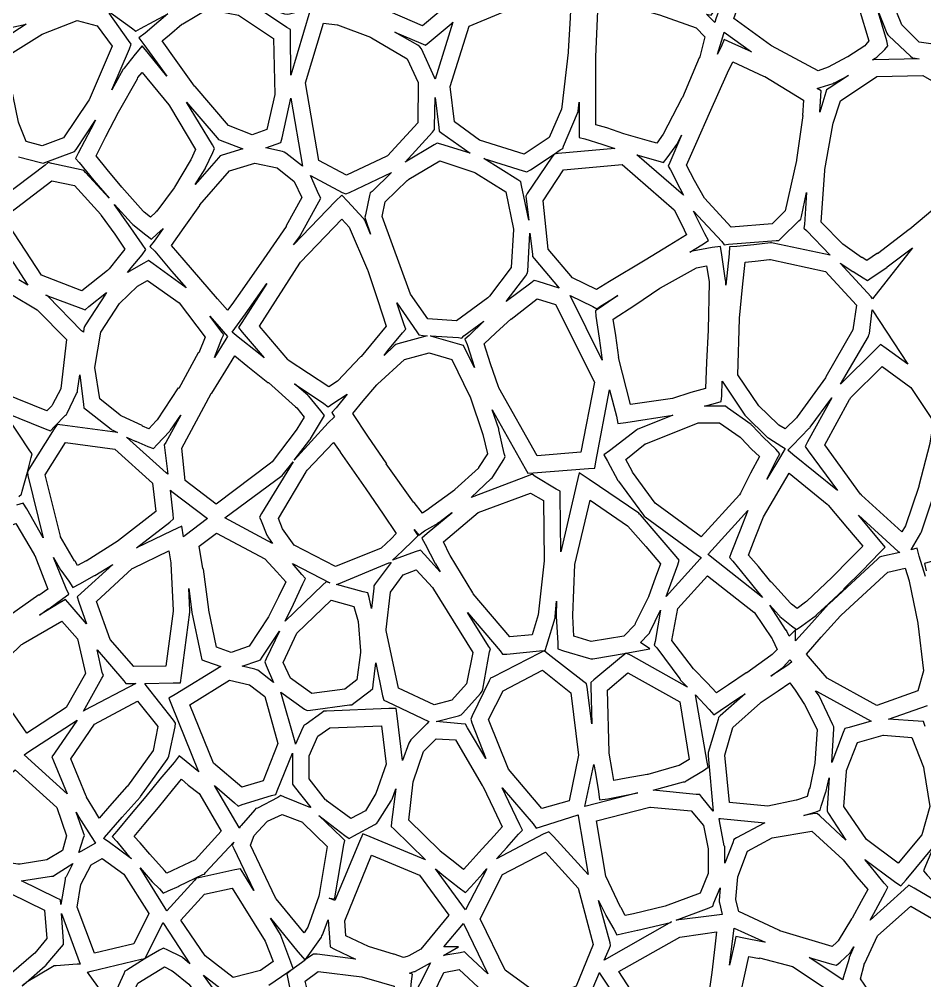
# Model space of a CAD drawing. Extents: x 0 to 84.1, y 0 to 54.9.
# Drawn here: x 54.45 to 69.69, y 17.14 to 33.32 of the extents above; entities that cross this region are included whole.
import ezdxf

# ---------------------------------------------------------------- set-up
doc = ezdxf.new("R2010")
doc.units = 0
doc.layers.add('Layer_1', color=7, linetype='CONTINUOUS')

msp = doc.modelspace()

# ---------------------------------------------------------------- linework, layer by layer
at = {"layer": 'Layer_1', "color": 7}
for points in [[(69.938194, 36.279619), (70.149861, 35.918021), (70.149861, 35.909216), (70.617292, 34.903799), (70.917153, 34.207063), (71.172917, 33.607341), (70.996528, 33.448591), (70.749583, 33.228105), (70.731944, 33.2193), (70.176319, 32.848883), (69.594236, 32.937077), (69.303194, 33.228119), (68.950417, 34.092425), (68.950417, 34.10123), (68.694653, 34.930258), (68.606458, 35.283036), (69.223819, 35.909216), (69.241458, 35.918021), (69.938194, 36.279619), (69.938194, 36.279619)], [(61.065833, 35.485953), (61.154028, 35.327203), (61.162833, 35.309564), (61.427416, 34.648106), (61.427416, 34.639301), (61.665541, 33.810273), (61.506791, 33.439856), (61.233389, 33.210551), (60.519014, 33.519231), (59.954569, 33.880829), (59.892833, 34.312981), (60.042764, 34.753954), (60.483736, 35.142009), (60.501375, 35.159648), (60.933528, 35.424231), (60.942333, 35.433037), (61.065805, 35.485953), (61.065833, 35.485953)], [(67.609861, 35.344842), (67.830347, 35.300745), (67.980278, 35.186092), (68.42125, 34.048384), (68.42125, 34.039579), (68.747569, 32.954787), (68.694653, 32.893051), (68.677014, 32.875412), (68.394792, 32.690204), (68.377153, 32.681398), (68.059653, 32.513829), (67.892083, 32.452093), (67.107153, 32.875426), (67.089514, 32.884231), (66.472153, 33.334023), (66.569167, 33.598606), (66.569167, 33.607412), (66.895486, 34.365884), (66.895486, 34.374689), (67.318819, 35.186078), (67.609861, 35.344828), (67.609861, 35.344842)], [(63.738125, 33.748509), (63.720486, 33.342814), (63.685208, 32.77837), (63.685208, 32.760731), (63.579375, 31.843509), (63.57057, 31.808231), (63.367722, 31.331981), (62.944389, 31.049759), (62.194736, 31.287884), (61.771403, 31.596564), (61.700847, 32.187467), (62.018347, 33.201703), (63.0855, 33.651495), (63.120778, 33.6603), (63.500014, 33.713217), (63.738139, 33.748495), (63.738125, 33.748509)], [(64.249653, 33.677953), (64.549514, 33.580939), (64.558319, 33.580939), (65.219778, 33.395731), (65.837139, 33.175245), (65.987069, 33.025314), (65.898875, 32.690175), (65.890069, 32.672536), (65.607847, 32.002259), (65.599042, 31.993453), (65.281542, 31.384912), (65.175709, 31.234981), (65.052236, 31.270259), (64.620084, 31.393731), (64.337861, 31.490745), (64.152653, 31.543662), (64.152653, 32.064009), (64.152653, 32.68137), (64.152653, 32.690175), (64.187931, 33.589759), (64.249667, 33.677953), (64.249653, 33.677953)], [(66.295764, 33.669148), (66.172292, 33.325189), (66.154653, 33.263453), (66.013542, 33.404564), (66.092917, 33.386926), (66.145833, 33.466301), (66.295764, 33.669148), (66.295764, 33.669148)], [(58.305347, 33.616104), (58.913889, 33.413257), (58.957986, 33.404452), (58.993264, 33.413257), (59.21375, 33.466174), (59.240194, 33.474979), (59.266638, 33.492618), (59.363652, 33.554354), (59.337208, 33.45734), (59.019708, 32.381368), (59.010903, 33.069284), (59.010903, 33.148659), (58.949167, 33.183937), (58.305347, 33.61609), (58.305347, 33.616104)], [(55.932874, 33.466202), (56.338569, 33.17516), (56.409124, 33.122243), (56.488499, 33.166341), (56.94711, 33.413285), (56.79718, 33.280993), (56.567874, 33.086966), (56.462041, 33.007591), (56.541416, 32.892938), (56.858916, 32.460785), (56.929472, 32.363771), (56.620791, 32.743007), (56.514958, 32.875299), (56.400305, 32.734188), (56.215097, 32.496063), (56.206291, 32.487258), (56.197486, 32.478452), (56.003458, 32.134494), (56.303319, 32.822411), (56.329763, 32.901786), (56.285666, 32.963522), (55.959347, 33.422133)], [(57.617431, 33.492632), (58.137778, 33.386799), (58.728681, 32.998743), (58.746319, 32.055062), (58.614028, 31.46416), (58.367083, 31.375965), (57.970208, 31.534715), (57.405764, 32.187354), (57.396959, 32.196159), (57.088278, 32.628312), (56.850153, 32.954632), (56.973625, 33.060465), (57.185292, 33.236854), (57.202931, 33.245659), (57.617445, 33.492604), (57.617431, 33.492632)], [(68.888681, 33.483827), (69.047431, 33.086952), (69.065069, 33.060507), (69.082708, 33.042868), (69.444306, 32.69891), (69.479583, 32.672466), (69.523681, 32.663661), (69.594236, 32.654855), (68.826944, 32.637216), (68.809306, 32.637216), (68.853403, 32.663661), (68.862208, 32.672466), (68.879847, 32.681271), (69.012139, 32.813563), (69.065055, 32.875299), (69.047416, 32.954674), (68.888666, 33.483841), (68.888681, 33.483827)], [(54.565903, 33.236896), (54.089653, 32.937035), (54.036736, 32.901757), (54.027931, 32.831202), (53.975014, 32.443146), (53.975014, 32.416702), (53.975014, 32.390258), (54.054389, 32.046299), (53.578139, 32.981161), (53.5605, 33.025258), (53.657514, 33.042897), (54.565917, 33.236924), (54.565903, 33.236896)], [(55.421389, 33.298618), (55.756528, 33.210424), (56.012292, 32.866465), (55.624236, 31.966882), (55.606597, 31.940438), (55.192083, 31.323077), (54.830486, 31.190785), (54.565903, 31.261341), (54.442431, 31.570021), (54.433625, 31.58766), (54.345431, 32.028632), (54.257236, 32.434327), (54.292514, 32.734188), (54.8305, 33.069327), (55.421403, 33.298632), (55.421389, 33.298618)], [(59.566528, 33.254535), (59.795833, 33.228091), (59.804639, 33.228091), (60.360264, 33.016424), (60.377903, 33.007619), (60.977625, 32.654841), (61.162833, 32.257966), (61.154028, 31.578869), (60.6425, 31.023244), (60.633695, 31.014439), (59.954597, 30.696939), (59.487167, 30.943883), (59.266681, 32.249161), (59.566542, 33.254577), (59.566528, 33.254535)], [(61.744931, 33.272174), (61.445069, 32.310855), (61.436264, 32.337299), (61.215778, 32.822368), (61.189334, 32.857646), (61.154056, 32.88409), (60.766, 33.104576), (61.206973, 32.919368), (61.286348, 32.88409), (61.348084, 32.937007), (61.7185, 33.245687), (61.744945, 33.272132), (61.744931, 33.272174)], [(66.313403, 33.104633), (66.772014, 32.769494), (66.445694, 32.919424), (66.313403, 32.981161), (66.260486, 32.857688), (66.19875, 32.734216), (66.286944, 33.025258), (66.313389, 33.104633), (66.313403, 33.104633)], [(66.454514, 32.601868), (66.974861, 32.363743), (66.9925, 32.354938), (67.645139, 31.958063), (67.6275, 31.702299), (67.636305, 31.702299), (67.530472, 30.952646), (67.530472, 30.943841), (67.336444, 30.097174), (67.115958, 29.876688), (66.428041, 29.823771), (65.97825, 30.308841), (65.81068, 30.608702), (65.678389, 30.864466), (65.854778, 31.27016), (66.066444, 31.737591), (66.366305, 32.416688), (66.4545, 32.601896), (66.454514, 32.601868)], [(56.515, 32.425507), (56.964792, 31.878702), (56.973597, 31.861063), (57.414569, 31.129049), (57.335194, 30.95266), (57.326389, 30.935021), (57.061806, 30.494049), (57.053, 30.485244), (56.761959, 30.088369), (56.74432, 30.079563), (56.74432, 30.070758), (56.656125, 29.991383), (56.550292, 30.070758), (56.541487, 30.079563), (56.532681, 30.088369), (56.171084, 30.494063), (55.92414, 30.793924), (55.738931, 31.02323), (55.906501, 31.349549), (56.118167, 31.755244), (56.435667, 32.319688), (56.444473, 32.337327), (56.515028, 32.425521), (56.515, 32.425507)], [(68.403611, 32.372647), (68.077292, 32.16098), (68.033194, 32.134536), (68.024389, 32.090439), (67.918556, 31.7553), (67.936195, 32.028703), (67.945, 32.116897), (67.874444, 32.152175), (67.927361, 32.169814), (68.147847, 32.24037), (68.156653, 32.249175), (68.165458, 32.249175), (68.403583, 32.372647), (68.403611, 32.372647)], [(69.655972, 32.372647), (70.026389, 32.16098), (70.158681, 31.473064), (70.211597, 30.811605), (70.211597, 30.8028), (70.193958, 30.4853), (69.964653, 30.229536), (69.435486, 29.788564), (69.426681, 29.779759), (68.888695, 29.374064), (68.888695, 29.38287), (68.712306, 29.259397), (68.632931, 29.312314), (68.624125, 29.312314), (68.306625, 29.5328), (67.945028, 29.903217), (68.006764, 30.776342), (68.006764, 30.793981), (68.139056, 31.543633), (68.147861, 31.570078), (68.271334, 31.949314), (68.879875, 32.355008), (69.655986, 32.372647), (69.655972, 32.372647)], [(57.264653, 31.922771), (57.776181, 31.323049), (57.802625, 31.296604), (57.829069, 31.287799), (58.208305, 31.137868), (57.864347, 31.032035), (57.829069, 31.02323), (57.802625, 30.987952), (57.40575, 30.53816), (57.573319, 30.802744), (57.582125, 30.811549), (57.582125, 30.820354), (57.705597, 31.076118), (57.732041, 31.146674), (57.696763, 31.20841), (57.26461, 31.922785), (57.264653, 31.922771)], [(59.019722, 31.993326), (59.21375, 30.846799), (58.931528, 31.067285), (58.905084, 31.084924), (58.878639, 31.093729), (58.596417, 31.155465), (58.772806, 31.217201), (58.852181, 31.243645), (58.86982, 31.32302), (59.019722, 31.993326), (59.019722, 31.993326)], [(61.445069, 32.00216), (61.506806, 31.499452), (61.515611, 31.437715), (61.559708, 31.402438), (62.035958, 31.067299), (61.542069, 31.217229), (61.480333, 31.234868), (61.427416, 31.208424), (60.942347, 30.917382), (61.400958, 31.420091), (61.436236, 31.464188), (61.436236, 31.517105), (61.445041, 32.002174), (61.445069, 32.00216)], [(63.870417, 31.922771), (63.870417, 31.437701), (63.870417, 31.331868), (63.967431, 31.305424), (64.249653, 31.217229), (64.470139, 31.146674), (63.517639, 31.058479), (63.447083, 31.049674), (63.411806, 30.996757), (62.997292, 30.388216), (62.970847, 30.344118), (62.979653, 30.291202), (63.02375, 29.938424), (62.900278, 30.520507), (62.891472, 30.582243), (62.838556, 30.617521), (62.265292, 30.979118), (62.92675, 30.767452), (62.988486, 30.749813), (63.050222, 30.785091), (63.447097, 31.049674), (63.552931, 31.12023), (63.597028, 31.146674), (63.605833, 31.181952), (63.843958, 31.737577), (63.852764, 31.755215), (63.852764, 31.772854), (63.870403, 31.922785), (63.870417, 31.922771)], [(55.730069, 31.622938), (55.650694, 31.473007), (55.439028, 31.067313), (55.394931, 30.979118), (55.456667, 30.908563), (55.703611, 30.608702), (55.959375, 30.308841), (55.5625, 30.740993), (55.536056, 30.776271), (55.491959, 30.785077), (54.99807, 30.89091), (54.936334, 30.908549), (54.883417, 30.864452), (53.913278, 30.132438)], [(54.433625, 31.005549), (54.804042, 30.908535), (54.848139, 30.899729), (54.892236, 30.917368), (55.333209, 31.076118), (55.377306, 31.093757), (55.40375, 31.129035), (55.730069, 31.622924), (55.730069, 31.622938)], [(65.590208, 31.367174), (65.396181, 30.908563), (65.369736, 30.846827), (65.405014, 30.785091), (65.563764, 30.47641), (65.6255, 30.361757), (64.84057, 31.040855), (64.972861, 30.996757), (65.193333, 30.934993), (65.290347, 30.908549), (65.352083, 30.987924), (65.528472, 31.234868), (65.528472, 31.243674), (65.537278, 31.252479), (65.590194, 31.367132), (65.590208, 31.367174)], [(61.524444, 30.934993), (62.115347, 30.740965), (62.132986, 30.73216), (62.635694, 30.41466), (62.767986, 29.788479), (62.767986, 29.779674), (62.723889, 29.144674), (62.362292, 28.659605), (62.335847, 28.63316), (61.806681, 28.245105), (61.321611, 28.280383), (61.03057, 28.694896), (60.55432, 30.000174), (60.607236, 30.247119), (60.977653, 30.608716), (60.995292, 30.617521), (61.004097, 30.626327), (61.524444, 30.934993), (61.524444, 30.934993)], [(58.411181, 30.899772), (58.790417, 30.820397), (59.072639, 30.591091), (59.204931, 30.317688), (58.940347, 29.841438), (58.940347, 29.832633), (58.561111, 29.285827), (58.199514, 28.76548), (58.023125, 28.518536), (57.952569, 28.421522), (57.785, 28.61555), (57.502778, 28.941869), (57.220556, 29.268189), (57.008889, 29.515133), (57.220556, 29.814994), (57.485139, 30.185411), (57.485139, 30.194216), (57.987847, 30.76748), (58.411181, 30.899772), (58.411181, 30.899772)], [(64.593611, 30.873327), (65.466736, 30.114855), (65.599028, 29.859091), (65.678403, 29.691522), (65.387361, 29.515133), (64.981667, 29.268189), (64.381944, 28.906591), (64.161458, 28.7743), (63.755764, 28.968327), (63.350069, 29.453397), (63.261875, 30.264786), (63.605833, 30.785133), (64.593611, 30.873327), (64.593611, 30.873327)], [(54.998056, 30.599967), (55.377292, 30.520592), (55.818264, 30.035523), (55.827069, 30.017884), (56.056375, 29.700384), (56.223944, 29.453439), (56.109291, 29.312328), (55.959361, 29.1183), (55.932917, 29.091856), (55.500764, 28.747898), (54.821667, 29.012481), (54.186667, 29.98262), (54.998056, 30.599981), (54.998056, 30.599967)], [(60.713056, 30.74105), (60.386736, 30.42355), (60.351458, 30.397106), (60.342653, 30.353008), (60.272097, 30.026689), (60.263292, 29.991411), (60.272097, 29.947314), (60.360292, 29.70037), (60.263278, 29.938495), (60.254473, 29.956133), (60.236834, 29.973772), (59.97225, 30.255995), (59.875237, 30.361828), (59.769403, 30.255995), (59.063848, 29.523981), (59.1785, 29.682731), (59.1785, 29.691536), (59.187306, 29.700341), (59.487167, 30.247147), (59.522445, 30.308883), (59.487167, 30.370619), (59.346056, 30.688119), (59.884042, 30.405897), (59.945778, 30.379453), (60.007514, 30.405897), (60.71307, 30.741036), (60.713056, 30.74105)], [(67.698056, 30.405996), (67.662778, 29.86801), (67.653972, 29.806273), (67.69807, 29.762176), (68.094945, 29.347662), (67.133625, 29.55051), (67.107181, 29.559315), (67.089542, 29.559315), (66.80732, 29.524037), (66.525098, 29.497593), (66.401625, 29.488788), (66.39282, 29.374135), (66.339903, 28.844968), (66.339903, 28.906704), (66.339903, 28.91551), (66.331098, 28.924315), (66.269362, 29.356468), (66.251723, 29.497579), (66.110612, 29.47994), (65.775473, 29.418204), (65.757834, 29.409398), (65.73139, 29.400593), (65.934237, 29.524065), (66.04889, 29.594621), (65.987154, 29.709274), (65.846043, 29.991496), (65.793126, 30.08851), (66.269376, 29.576982), (66.313473, 29.524065), (66.384029, 29.532871), (67.186598, 29.594607), (67.230696, 29.594607), (67.274793, 29.638704), (67.565834, 29.929746), (67.601112, 29.95619), (67.609918, 30.000287), (67.698112, 30.405982), (67.698056, 30.405996)], [(56.047569, 30.203148), (56.338611, 29.885648), (56.347416, 29.876843), (56.356222, 29.868038), (56.576708, 29.691649), (56.673722, 29.621093), (56.761916, 29.700468), (56.86775, 29.797482), (56.717819, 29.585816), (56.647263, 29.497621), (56.726638, 29.418246), (57.008861, 29.083107), (57.255805, 28.800885), (56.70018, 29.206579), (56.620805, 29.259496), (56.54143, 29.215399), (56.294486, 29.074288), (56.28568, 29.065482), (56.268041, 29.056677), (56.329778, 29.136052), (56.514986, 29.356538), (56.576722, 29.444733), (56.514986, 29.532927), (56.28568, 29.868066), (56.047555, 30.194385), (56.047555, 30.203191), (56.047569, 30.203148)], [(59.875208, 29.956049), (59.998681, 29.823757), (60.307361, 29.100563), (60.316166, 29.091757), (60.483736, 28.589049), (60.624847, 28.156896), (60.439639, 27.927591), (60.201514, 27.645368), (60.192708, 27.636563), (59.804653, 27.230869), (59.654722, 27.133855), (58.975625, 27.583646), (58.96682, 27.592452), (58.49057, 28.156896), (59.169667, 29.21523), (59.178472, 29.232868), (59.875208, 29.956063), (59.875208, 29.956049)], [(53.878, 29.93841), (54.592375, 28.844799), (54.442445, 28.932993)], [(63.041389, 29.717924), (63.085486, 29.365146), (63.085486, 29.329868), (63.11193, 29.29459), (63.535264, 28.791882), (63.182486, 28.906535), (63.11193, 28.924174), (63.059014, 28.880077), (62.6445, 28.571396), (62.970819, 29.003549), (62.997263, 29.038827), (63.006069, 29.082924), (63.041347, 29.717924), (63.041389, 29.717924)], [(69.479583, 29.47105), (68.809306, 28.615564), (68.782861, 28.650842), (68.262514, 29.215286), (68.474181, 29.074175), (68.482986, 29.074175), (68.650556, 28.968342), (68.721111, 28.924244), (68.800486, 28.977161), (69.047431, 29.14473), (69.056236, 29.14473), (69.056236, 29.153536), (69.479569, 29.471036), (69.479583, 29.47105)], [(66.013542, 29.171203), (66.057639, 28.90662), (66.057639, 28.888981), (66.04, 28.095231), (66.04, 28.086425), (66.013556, 27.548439), (65.995917, 27.107467), (65.748972, 27.036911), (65.440292, 26.939898), (64.734736, 26.834064), (64.531889, 27.627814), (64.540694, 27.627814), (64.487778, 27.998231), (64.443681, 28.271634), (64.805278, 28.509759), (65.228611, 28.791981), (65.237416, 28.800786), (65.845958, 29.135925), (66.013528, 29.171203), (66.013542, 29.171203)], [(67.071875, 29.277036), (67.089514, 29.277036), (68.015556, 29.074189), (68.535903, 28.509745), (68.474167, 28.095231), (68.024375, 27.301481), (68.01557, 27.283842), (67.53932, 26.631203), (67.530514, 26.613564), (67.336487, 26.428356), (67.230653, 26.490092), (67.213014, 26.507731), (66.895514, 26.816411), (66.542737, 27.336758), (66.569181, 28.280439), (66.569181, 28.289244), (66.622097, 28.809592), (66.666195, 29.232925), (66.833764, 29.250564), (67.071889, 29.277008), (67.071875, 29.277036)], [(56.603194, 28.924258), (57.141181, 28.545022), (57.573333, 27.97166), (57.4675, 27.707076), (57.458695, 27.707076), (57.132375, 27.107354), (57.12357, 27.116159), (56.770792, 26.578173), (56.753153, 26.560534), (56.629681, 26.428243), (56.523848, 26.47234), (56.515042, 26.481145), (56.171084, 26.639895), (56.153445, 26.648701), (56.14464, 26.657506), (55.800681, 26.930909), (55.721306, 27.460075), (55.81832, 28.050978), (56.13582, 28.536048), (56.435681, 28.827089), (56.603251, 28.924103), (56.603194, 28.924258)], [(58.614028, 28.87137), (58.190694, 28.218731), (58.137778, 28.130537), (58.199514, 28.051162), (58.569931, 27.619009), (58.472917, 27.698384), (58.128958, 27.971787), (58.031944, 28.051162), (58.076042, 28.112898), (58.252431, 28.359842), (58.428819, 28.606787), (58.614028, 28.87137), (58.614028, 28.87137)], [(54.204306, 28.739092), (54.310139, 28.686176), (54.318944, 28.686176), (54.751097, 28.430412), (55.244986, 27.927704), (55.147972, 27.107495), (55.147972, 27.09869), (55.006861, 26.834107), (54.998056, 26.816468), (54.909861, 26.728273), (54.177847, 27.028134), (53.604583, 27.56612), (53.886806, 28.254037), (54.204306, 28.739107), (54.204306, 28.739092)], [(55.915278, 28.721482), (55.906472, 28.703843), (55.897667, 28.695038), (55.562528, 28.17469), (55.544889, 28.148246), (55.536084, 28.112968), (55.527279, 28.051232), (55.492001, 28.077676), (54.927556, 28.65976), (54.909918, 28.668565), (54.892279, 28.67737), (55.483181, 28.456884), (55.553737, 28.43044), (55.615473, 28.483357), (55.915334, 28.721482), (55.915278, 28.721482)], [(63.720486, 28.668593), (64.099722, 28.483385), (64.170278, 28.448107), (64.232014, 28.492204), (64.523056, 28.668593), (64.214375, 28.456927), (64.143819, 28.412829), (64.152625, 28.324635), (64.205541, 27.954218), (64.258458, 27.583802), (63.720472, 28.668593), (63.720486, 28.668593)], [(60.80125, 28.545149), (61.136389, 28.06008), (61.171667, 28.007163), (61.242222, 27.998358), (61.312778, 27.989553), (60.818889, 27.857261), (60.783611, 27.848456), (60.757167, 27.822011), (60.589597, 27.663261), (60.651334, 27.742636), (60.898278, 28.042497), (60.951195, 28.104234), (60.92475, 28.174789), (60.801278, 28.545206), (60.80125, 28.545149)], [(63.164861, 28.615705), (63.473542, 28.518691), (64.126181, 27.213413), (63.896875, 26.031608), (63.164861, 25.969872), (62.521042, 27.116399), (62.521042, 27.125205), (62.512236, 27.13401), (62.379945, 27.522066), (62.274111, 27.857204), (62.468139, 28.042413), (62.723903, 28.280538), (62.723903, 28.271732), (63.164875, 28.615691), (63.164861, 28.615705)], [(57.652708, 28.324437), (57.846736, 28.103951), (57.952569, 27.980479), (57.926125, 27.936382), (57.732097, 27.627701), (57.85557, 27.945201), (57.890847, 28.015757), (57.837931, 28.077493), (57.652722, 28.324437), (57.652708, 28.324437)], [(68.800486, 28.430525), (69.400208, 27.513303), (69.038611, 27.777886), (68.941597, 27.848441), (68.862222, 27.769066), (68.271319, 27.178164), (68.73875, 27.980733), (68.747555, 28.007177), (68.756361, 28.033622), (68.800458, 28.430497), (68.800486, 28.430525)], [(62.265278, 28.236257), (62.018333, 27.998132), (61.947778, 27.936396), (61.983056, 27.848202), (62.106528, 27.460146), (61.947778, 27.777646), (61.921334, 27.830563), (61.859597, 27.848202), (61.392167, 27.980493), (61.365723, 27.989299), (61.841973, 27.962854), (61.894889, 27.954049), (61.930167, 27.989327), (62.265306, 28.236271), (62.265278, 28.236257)], [(61.348056, 27.707105), (61.727292, 27.592452), (62.027153, 26.98391), (62.035958, 26.966271), (62.247625, 26.331271), (62.327, 26.004952), (62.177069, 25.775646), (62.177069, 25.766841), (61.780194, 25.405244), (61.771389, 25.396438), (61.348056, 25.087758), (61.33925, 25.078952), (61.233417, 25.008397), (61.092306, 25.184786), (61.0835, 25.193591), (60.624889, 25.837411), (60.633695, 25.837411), (60.316195, 26.304841), (60.060431, 26.684077), (60.23682, 26.895744), (60.466125, 27.169147), (60.474931, 27.177952), (60.933542, 27.592466), (61.348056, 27.707119), (61.348056, 27.707105)], [(58.076042, 27.654188), (58.296528, 27.477799), (58.631667, 27.204396), (58.640472, 27.204396), (59.099083, 26.798702), (59.116722, 26.781063), (59.240194, 26.622313), (59.116722, 26.419466), (59.107917, 26.401827), (58.702222, 25.87266), (58.675778, 25.846216), (57.758556, 25.158299), (57.238209, 25.555174), (57.185292, 26.10198), (57.679181, 27.019202), (57.687986, 27.028007), (57.926111, 27.407243), (58.076042, 27.654188), (58.076042, 27.654188)], [(68.968056, 27.477771), (69.453125, 27.124993), (69.832361, 26.551729), (69.770625, 26.190132), (69.770625, 26.181327), (69.585417, 25.466952), (69.585417, 25.458146), (69.364931, 24.796688), (69.303194, 24.690855), (68.624097, 25.308216), (68.624097, 25.317021), (68.606458, 25.325826), (68.006736, 26.154854), (68.42125, 26.922146), (68.430055, 26.930951), (68.438861, 26.94859), (68.968027, 27.477757), (68.968056, 27.477771)], [(54.204306, 26.701617), (54.883403, 26.428215), (54.971597, 26.392937), (55.042153, 26.463492), (55.227361, 26.65752), (55.245, 26.666325), (55.253805, 26.69277), (55.412555, 27.019089), (55.430194, 27.045533), (55.430194, 27.071978), (55.465472, 27.336561), (55.465486, 27.336716)], [(55.465486, 27.336716), (55.527222, 26.834008), (55.536028, 26.781091), (55.580125, 26.745813), (55.994639, 26.419494), (56.003444, 26.410689), (56.021083, 26.401883), (56.100458, 26.366605), (55.174444, 26.489993), (55.08625, 26.498798), (55.033333, 26.428243), (54.61, 25.749146), (54.583556, 25.696229), (54.592361, 25.643312), (54.848125, 24.593798), (54.574722, 25.078868), (54.512986, 25.175882), (54.398333, 25.140604)], [(66.278125, 27.230826), (66.657361, 26.657562), (66.666166, 26.648757), (66.674972, 26.639952), (67.036569, 26.287174), (67.045374, 26.278369), (67.063013, 26.269563), (67.283499, 26.128452), (67.336416, 26.093174), (67.257041, 25.960883), (67.027735, 25.581647), (67.195305, 25.916786), (67.248222, 26.00498), (67.177666, 26.084355), (66.974819, 26.278383), (66.780791, 26.48123), (66.771986, 26.490035), (66.76318, 26.498841), (66.366305, 26.781063), (66.331028, 26.807507), (66.28693, 26.807507), (65.97825, 26.807507), (66.163458, 26.860424), (66.260472, 26.886868), (66.269277, 26.983882), (66.278083, 27.230826), (66.278125, 27.230826)], [(59.081458, 27.186729), (59.575347, 26.85159), (59.645903, 26.798674), (59.725278, 26.85159), (59.963403, 27.01034), (59.778194, 26.781035), (59.707639, 26.70166), (59.751736, 26.631104), (59.645903, 26.525271), (59.072639, 25.89909), (59.337222, 26.243049), (59.346028, 26.251854), (59.346028, 26.260659), (59.531236, 26.56934), (59.584153, 26.648715), (59.522416, 26.72809), (59.319569, 26.975034), (59.310764, 26.98384), (59.301959, 26.992645), (59.081472, 27.186673), (59.081458, 27.186729)], [(64.381944, 27.080896), (64.496597, 26.639924), (64.523041, 26.516451), (64.655333, 26.53409), (65.449083, 26.657562), (64.875819, 26.428257), (64.85818, 26.419452), (64.840541, 26.410646), (64.38193, 26.057868), (64.284916, 25.987313), (64.346653, 25.88148), (64.523041, 25.55516), (64.531847, 25.546355), (64.95518, 24.973091), (64.963985, 24.955452), (64.981624, 24.946647), (65.863569, 24.302827), (65.925305, 24.25873), (65.907666, 24.241091), (65.334402, 23.606091), (65.413777, 23.817758), (65.52843, 24.135258), (65.554874, 24.214633), (65.501957, 24.276369), (65.202096, 24.629147), (64.902235, 24.981924), (64.884596, 24.99073), (64.875791, 25.008369), (64.037944, 25.572813), (63.870374, 25.687466), (63.826277, 25.493438), (63.561694, 24.35573), (63.552888, 25.29941), (63.552888, 25.378785), (63.482333, 25.414063), (63.129555, 25.62573), (63.076638, 25.661008), (63.014902, 25.634563), (62.053583, 25.272966), (62.388722, 25.590466), (62.406361, 25.599271), (62.415166, 25.61691), (62.600374, 25.907952), (62.626819, 25.960869), (62.60918, 26.013785), (62.520985, 26.41066), (62.520985, 26.419466), (62.520985, 26.428271), (62.406332, 26.745771), (62.961957, 25.757993), (63.006055, 25.678618), (63.094249, 25.687424), (64.02911, 25.757979), (64.134944, 25.766784), (64.152582, 25.872618), (64.381888, 27.080882), (64.381944, 27.080896)], [(68.121389, 26.948604), (67.715694, 26.207771), (67.671597, 26.128396), (67.724514, 26.05784), (68.218403, 25.387562), (67.46875, 25.996104), (67.380556, 26.06666), (67.459931, 26.146035), (67.742153, 26.437076), (67.750958, 26.445882), (67.759763, 26.454687), (68.121361, 26.948576), (68.121389, 26.948604)], [(54.442431, 25.290534), (54.486528, 25.325812), (54.495333, 25.378729), (54.583528, 25.696229), (54.645264, 25.943173), (54.662903, 26.004909), (54.627625, 26.057826), (54.22193, 26.666368)], [(57.167639, 26.657619), (56.911875, 26.199008), (56.885431, 26.154911), (56.894236, 26.110813), (56.947153, 25.661022), (56.920709, 25.687466), (56.250431, 26.287188), (56.400361, 26.216633), (56.409167, 26.216633), (56.612014, 26.128438), (56.709028, 26.09316), (56.770764, 26.163716), (56.973611, 26.384202), (56.982416, 26.393007), (56.991222, 26.401813), (57.167611, 26.657577), (57.167639, 26.657619)], [(65.872431, 26.525384), (65.881236, 26.525384), (66.234014, 26.525384), (66.577972, 26.287259), (66.595611, 26.26962), (66.772, 26.084411), (66.904291, 25.960939), (66.754361, 25.678717), (66.586791, 25.343578), (66.569153, 25.317134), (65.925333, 24.611578), (65.149222, 25.176023), (64.769986, 25.69637), (64.761181, 25.714009), (64.655347, 25.908037), (64.981667, 26.17262), (64.990472, 26.17262), (65.872416, 26.525398), (65.872431, 26.525384)], [(55.227361, 26.199149), (56.056389, 26.084496), (56.691389, 25.511232), (56.744306, 25.034982), (56.118125, 24.549913), (56.10932, 24.541107), (55.571334, 24.197149), (55.571334, 24.205954), (55.430222, 24.126579), (55.386125, 24.197135), (55.37732, 24.20594), (55.139195, 24.611635), (55.139195, 24.62044), (54.883431, 25.652315), (55.227389, 26.199121), (55.227361, 26.199149)], [(59.734097, 26.199149), (59.84875, 26.040399), (59.84875, 26.031594), (60.280903, 25.414232), (60.571944, 24.990899), (60.792431, 24.66458), (60.704236, 24.576385), (60.536667, 24.417635), (59.769375, 24.108955), (59.072639, 24.470552), (58.878611, 24.743955), (58.808056, 24.920344), (59.275486, 25.705274), (59.284291, 25.714079), (59.293097, 25.731718), (59.734069, 26.199149), (59.734097, 26.199149)], [(59.055, 25.87266), (58.525833, 24.999535), (58.490556, 24.937799), (58.517, 24.876063), (58.614014, 24.637938), (58.622819, 24.620299), (58.631624, 24.611494), (58.710999, 24.496841), (57.90843, 24.928994), (58.869749, 25.643369), (58.887388, 25.661008), (58.896194, 25.669813), (59.054944, 25.87266), (59.055, 25.87266)], [(67.407014, 25.678646), (68.042014, 25.158299), (68.059653, 25.14066), (68.385972, 24.752605), (68.641736, 24.452744), (68.430069, 24.241077), (68.130208, 23.932396), (67.698056, 23.517883), (67.680417, 23.509077), (67.539306, 23.403244), (67.442292, 23.473799), (67.424653, 23.491438), (67.107153, 23.844216), (67.098347, 23.853021), (66.886681, 24.108785), (66.719111, 24.302813), (66.833764, 24.593855), (66.974875, 24.946633), (67.407028, 25.678646), (67.407014, 25.678646)], [(56.99125, 25.396438), (57.017694, 25.369994), (57.617416, 24.920202), (57.23818, 24.629161), (57.211736, 24.611522), (57.185292, 24.787911), (57.017722, 24.708536), (56.418, 24.426314), (56.982445, 24.858466), (57.044181, 24.911383), (57.035375, 24.990758), (56.991278, 25.396452), (56.99125, 25.396438)], [(63.050208, 25.343522), (63.270694, 25.220049), (63.2795, 24.214633), (63.2795, 24.205827), (63.182486, 23.297425), (63.076653, 22.962286), (62.706236, 22.927008), (62.088875, 23.650202), (62.080069, 23.667841), (61.700833, 24.294022), (61.692028, 24.302827), (61.586195, 24.523313), (62.168278, 25.017202), (63.050222, 25.343522), (63.050208, 25.343522)], [(69.700098, 23.941159), (69.594264, 24.285118), (69.558987, 24.417409), (69.453153, 24.390965), (69.461959, 24.399771), (69.620709, 24.673173), (69.629514, 24.690812), (69.638319, 24.708451), (69.832347, 25.299354)], [(64.055625, 25.228883), (64.681806, 24.79673), (64.690611, 24.787925), (64.990472, 24.443967), (65.237416, 24.152925), (65.149222, 23.9148), (65.043389, 23.614939), (65.034583, 23.5973), (64.814097, 23.147508), (64.805292, 23.129869), (64.620084, 22.935842), (64.073278, 22.847647), (63.782236, 22.935842), (63.764597, 23.27098), (63.764597, 23.279786), (63.764597, 23.288591), (63.799875, 24.144077), (64.055639, 25.228869), (64.055625, 25.228883)], [(61.727292, 25.017273), (61.727292, 25.008467), (61.312778, 24.664509), (61.224583, 24.585134), (61.2775, 24.48812), (61.445069, 24.161801), (61.453875, 24.152995), (61.53325, 24.020704), (61.268666, 24.311745), (61.198111, 24.382301), (61.109916, 24.355857), (60.774778, 24.232385), (60.73068, 24.214746), (60.89825, 24.373496), (61.074639, 24.549885), (61.162833, 24.62926), (61.092278, 24.735093), (61.171653, 24.638079), (61.268666, 24.708635), (61.497972, 24.840926), (61.497972, 24.849732), (61.506777, 24.849732), (61.727263, 25.017301), (61.727292, 25.017273)], [(66.710278, 25.052522), (66.569167, 24.690925), (66.428056, 24.338147), (66.401611, 24.258772), (66.454528, 24.197036), (66.675014, 23.932453), (66.886681, 23.66787), (66.895486, 23.659064), (66.957222, 23.588509), (66.101736, 24.258786), (66.04, 24.311703), (66.048805, 24.320508), (66.710264, 25.052522), (66.710278, 25.052522)], [(68.571181, 24.973218), (69.241458, 24.364676), (69.267903, 24.347037), (68.959222, 24.276482), (68.923944, 24.267676), (68.8975, 24.241232), (68.077292, 23.48276), (68.068486, 23.48276), (68.068486, 23.473955), (67.733333, 23.103326), (67.512847, 22.856382), (67.512847, 23.04159), (67.407014, 22.935757), (67.362917, 23.023951), (67.362917, 23.032757), (67.354111, 23.032757), (67.080709, 23.45609), (67.230639, 23.288521), (67.239444, 23.279715), (67.24825, 23.27091), (67.442278, 23.11216), (67.530472, 23.050424), (67.618666, 23.11216), (67.865611, 23.288549), (67.865611, 23.297354), (67.874416, 23.306159), (68.068444, 23.482548), (68.333027, 23.729493), (68.333027, 23.738298), (68.632888, 24.038159), (68.93275, 24.34684), (69.020944, 24.435034), (68.941569, 24.532048), (68.597611, 24.937743), (68.571166, 24.97302), (68.571181, 24.973218)], [(54.389514, 24.831966), (54.698194, 24.311618), (54.698194, 24.302813), (54.707, 24.294008), (54.927486, 23.729563), (54.777555, 23.62373), (54.777555, 23.632535), (54.274847, 23.279758), (54.266042, 23.279758), (53.922083, 23.050452), (53.719236, 22.909341), (53.613403, 23.156285), (53.445833, 23.55316), (53.207708, 24.135244), (53.207708, 24.144049), (53.154792, 24.29398), (53.719236, 24.576202), (53.728041, 24.585007), (54.3895, 24.831952), (54.389514, 24.831966)], [(57.767361, 24.673244), (58.57875, 24.241091), (58.781597, 24.020605), (58.931528, 23.853036), (58.808056, 23.597272), (58.649306, 23.270952), (58.6405, 23.262147), (58.314181, 22.768258), (58.01432, 22.662425), (57.767375, 22.750619), (57.635084, 23.3768), (57.635084, 23.385605), (57.546889, 24.064702), (57.538084, 24.073508), (57.476348, 24.452744), (57.767389, 24.67323), (57.767361, 24.673244)], [(56.964792, 24.373326), (57.000069, 24.170479), (57.000069, 24.15284), (57.035347, 23.376729), (57.035347, 23.35909), (56.911875, 22.433049), (56.373889, 22.424243), (55.977014, 22.882854), (55.747708, 23.517854), (56.347431, 24.073479), (56.365069, 24.082285), (56.964792, 24.373326), (56.964792, 24.373326)], [(55.024514, 24.258702), (55.139167, 24.055855), (55.147972, 24.047049), (55.280264, 23.861841), (55.350819, 23.756008), (55.465472, 23.817744), (55.712416, 23.958855), (55.721222, 23.958855), (56.021083, 24.144063), (55.491916, 23.658994), (55.421361, 23.597258), (55.447805, 23.509063), (55.580097, 23.147466), (55.306694, 23.464966), (55.227319, 23.55316), (55.121485, 23.491424), (54.786347, 23.288577), (54.936277, 23.39441), (54.945082, 23.39441), (55.183207, 23.570799), (55.280221, 23.641355), (55.236124, 23.738369), (55.024457, 24.258716), (55.024514, 24.258702)], [(59.046181, 24.161744), (59.672361, 23.835425), (59.610625, 23.853064), (59.557708, 23.800147), (58.922708, 23.191605), (59.063819, 23.473828), (59.222569, 23.817786), (59.266667, 23.90598), (59.204931, 23.976536), (59.046181, 24.161744), (59.046181, 24.161744)], [(60.695417, 24.179383), (60.704222, 24.179383), (60.439639, 23.817786), (60.413194, 23.782508), (60.413194, 23.74723), (60.377917, 23.403272), (60.333819, 23.58848), (60.316181, 23.667855), (60.236806, 23.685494), (59.787014, 23.808967), (59.822292, 23.817772), (60.668958, 24.17055), (60.695403, 24.179355), (60.695417, 24.179383)], [(69.814722, 24.197008), (69.682431, 24.16173), (69.708875, 24.038258)], [(61.127569, 24.055939), (61.400972, 23.756078), (61.418611, 23.729634), (62.080069, 22.662481), (61.974236, 22.133314), (61.727292, 21.859912), (61.427431, 21.780537), (60.827708, 22.062759), (60.624861, 23.032898), (60.624861, 23.050537), (60.695417, 23.676717), (60.907083, 23.967759), (61.127569, 24.055953), (61.127569, 24.055939)], [(69.356111, 24.082383), (69.426667, 23.870717), (69.426667, 23.861911), (69.567778, 23.156356), (69.567778, 23.147551), (69.664792, 22.353801), (69.567778, 22.018662), (68.879861, 21.771717), (68.042014, 22.230328), (67.830347, 22.477273), (67.698056, 22.636023), (67.945, 22.918245), (68.271319, 23.279842), (68.280125, 23.288648), (69.065055, 24.011842), (69.356097, 24.082398), (69.356111, 24.082383)], [(66.031181, 23.95012), (66.807292, 23.341578), (66.816097, 23.341578), (67.115958, 22.891787), (67.124763, 22.882981), (67.204138, 22.715412), (67.115944, 22.627217), (67.098305, 22.609579), (66.692611, 22.318537), (66.683805, 22.318537), (66.383944, 22.11569), (66.181097, 21.983398), (66.022347, 22.150967), (65.793041, 22.389092), (65.431444, 22.865342), (65.528458, 23.403329), (66.031166, 23.950134), (66.031181, 23.95012)], [(57.299931, 23.738326), (57.352847, 23.341451), (57.352847, 23.332646), (57.502778, 22.618271), (57.520417, 22.538896), (57.599792, 22.512452), (57.837917, 22.424257), (57.070625, 21.956827), (56.964792, 21.895091), (57.008889, 21.780438), (57.458681, 20.669188), (57.467486, 20.651549), (57.255819, 20.827938), (57.141166, 20.924952), (57.052972, 20.810299), (56.814847, 20.528077), (56.576722, 20.237035), (56.329778, 19.945993), (56.091653, 19.654952), (56.012278, 19.566757), (56.091653, 19.478563), (56.259222, 19.275716), (56.338597, 19.187521), (55.941722, 19.478563), (55.862347, 19.53148), (55.879986, 19.549118), (56.179847, 19.893077), (56.479708, 20.228216), (56.488513, 20.237021), (56.938305, 20.863202), (56.955944, 20.889646), (56.964749, 20.91609), (57.070583, 21.409979), (57.079388, 21.471715), (57.04411, 21.524632), (56.585499, 22.106715), (56.559055, 22.141993), (57.035305, 22.150798), (57.158777, 22.150798), (57.176416, 22.27427), (57.317527, 23.341423), (57.317527, 23.359062), (57.317527, 23.367867), (57.299888, 23.738284), (57.299931, 23.738326)], [(59.698819, 23.544327), (60.078056, 23.438493), (60.148611, 23.18273), (60.192708, 22.688841), (60.192708, 22.662396), (60.130972, 22.203785), (59.928125, 22.045035), (59.3725, 21.97448), (59.010903, 22.230244), (58.887431, 22.494827), (59.116736, 22.988716), (59.698819, 23.544341), (59.698819, 23.544327)], [(63.491181, 23.526688), (63.482375, 23.279743), (63.482375, 23.270938), (63.508819, 22.821146), (63.508819, 22.724133), (63.605833, 22.688855), (64.029167, 22.565383), (64.064444, 22.556577), (64.099722, 22.556577), (64.664167, 22.653591), (64.717083, 22.662396), (65.061042, 22.724133), (64.902292, 22.829966), (65.034583, 22.971077), (65.052222, 22.988716), (65.061028, 23.006355), (65.237416, 23.376771), (65.149222, 22.847605), (65.131583, 22.785869), (65.17568, 22.741771), (65.563736, 22.221424), (65.572541, 22.212619), (65.572541, 22.203814), (65.696013, 22.080341), (64.743513, 22.609508), (64.664138, 22.653605), (64.584763, 22.591869), (64.117333, 22.203814), (64.064416, 22.159716), (64.064416, 22.089161), (64.082055, 21.46298), (64.00268, 22.080341), (63.993875, 22.133258), (63.949778, 22.168536), (63.350055, 22.635966), (63.2795, 22.688883), (63.200125, 22.653605), (62.415194, 22.247911), (62.379916, 22.230272), (62.353472, 22.186175), (62.07125, 21.595272), (62.044806, 21.542355), (62.062445, 21.480619), (62.30057, 20.880897), (61.991889, 21.392425), (61.956611, 21.454161), (61.886056, 21.462966), (61.462722, 21.498244), (61.841959, 21.595258), (61.886056, 21.612897), (61.9125, 21.639341), (62.212361, 21.97448), (62.238805, 22.009758), (62.247611, 22.045035), (62.362263, 22.671216), (62.379902, 22.724133), (62.344625, 22.76823), (61.991847, 23.332674), (62.538652, 22.688855), (62.58275, 22.635938), (62.653305, 22.635938), (63.200111, 22.688855), (63.297125, 22.69766), (63.323569, 22.785855), (63.46468, 23.244466), (63.46468, 23.262105), (63.46468, 23.27091), (63.491124, 23.526674), (63.491181, 23.526688)], [(55.165625, 23.191563), (55.430208, 22.891702), (55.5625, 22.309619), (55.236181, 21.736355), (54.574722, 21.304202), (54.063194, 22.036216), (54.054389, 22.380174), (54.486542, 22.794688), (54.504181, 22.803493), (54.512986, 22.812299), (55.165625, 23.191535), (55.165625, 23.191563)], [(58.825694, 23.023965), (58.605208, 22.556535), (58.578764, 22.503618), (58.605208, 22.441882), (58.728681, 22.15966), (58.464097, 22.362507), (58.437653, 22.371312), (58.411209, 22.380118), (58.199542, 22.433034), (58.464125, 22.521229), (58.508223, 22.538868), (58.534667, 22.582965), (58.825709, 23.023937), (58.825694, 23.023965)], [(55.756528, 22.706578), (56.206319, 22.186231), (56.241597, 22.142134), (56.312153, 22.142134), (56.409167, 22.142134), (55.553681, 21.692342), (55.527236, 21.674703), (55.835917, 22.230328), (55.862361, 22.274426), (55.844722, 22.327342), (55.756528, 22.706578), (55.756528, 22.706578)], [(67.415833, 22.539037), (67.451111, 22.503759), (67.380556, 22.450843), (67.098333, 22.265634), (67.283542, 22.397926), (67.292347, 22.406731), (67.301152, 22.415537), (67.415805, 22.539009), (67.415833, 22.539037)], [(60.448472, 22.48612), (60.563125, 21.930495), (60.580764, 21.85994), (60.6425, 21.833496), (61.339236, 21.498357), (61.303958, 21.463079), (61.039375, 21.189676), (61.021736, 21.163232), (61.004097, 21.136788), (60.898264, 20.845746), (60.810069, 21.595399), (60.792431, 21.718871), (60.668958, 21.718871), (59.619444, 21.674774), (59.575347, 21.674774), (59.540069, 21.64833), (59.275486, 21.454302), (59.240208, 21.436663), (59.222569, 21.401385), (59.099097, 21.119163), (59.090292, 21.154441), (58.852167, 21.992288), (59.249042, 21.710066), (59.293139, 21.683622), (59.346056, 21.692427), (60.007514, 21.780621), (60.042792, 21.780621), (60.07807, 21.807066), (60.351472, 22.018732), (60.39557, 22.05401), (60.404375, 22.115746), (60.448472, 22.486163), (60.448472, 22.48612)], [(63.253056, 22.362662), (63.729306, 21.983426), (63.861597, 20.933912), (63.702847, 20.166621), (63.244236, 20.034329), (62.679792, 20.695787), (62.344653, 21.533635), (62.591597, 22.018704), (63.253056, 22.362662), (63.253056, 22.362662)], [(57.987847, 22.195135), (58.322986, 22.11576), (58.57875, 21.921732), (58.799236, 21.127982), (58.552292, 20.501802), (58.190694, 20.395969), (57.714444, 20.801663), (57.317569, 21.780621), (57.987847, 22.195135), (57.987847, 22.195135)], [(64.690625, 22.318607), (65.56375, 21.833538), (65.7225, 20.863399), (65.554931, 20.757566), (65.546125, 20.757566), (65.025778, 20.607635), (65.016973, 20.607635), (64.664195, 20.545899), (64.452528, 20.510621), (64.426084, 20.678191), (64.373167, 20.969232), (64.373167, 20.986871), (64.346723, 22.027566), (64.690681, 22.318607), (64.690625, 22.318607)], [(67.415833, 22.151038), (67.504028, 22.027566), (67.662778, 21.789441), (67.874444, 21.366107), (67.839167, 20.801663), (67.750972, 20.387149), (67.742167, 20.36951), (67.706889, 20.237219), (67.5305, 20.175482), (67.521695, 20.175482), (67.045445, 20.078469), (66.401597, 20.139993), (66.322222, 20.933743), (66.454514, 21.401174), (66.921944, 21.815687), (66.93075, 21.824493), (67.221791, 22.018521), (67.415819, 22.150812), (67.415833, 22.151038)], [(67.847986, 22.018577), (67.865625, 22.009772), (68.782847, 21.507063), (68.412431, 21.40123), (68.341875, 21.383591), (68.315431, 21.313036), (68.121403, 20.810327), (68.156681, 21.374772), (68.156681, 21.410049), (68.139042, 21.445327), (67.909736, 21.930397), (67.900931, 21.948036), (67.892126, 21.956841), (67.848028, 22.018577), (67.847986, 22.018577)], [(66.666181, 21.965689), (66.242847, 21.595272), (66.216403, 21.568828), (66.207598, 21.53355), (66.040028, 20.977925), (66.040028, 20.951481), (66.040028, 20.925036), (66.128223, 19.990175), (65.934195, 20.2283), (65.898917, 20.272398), (65.837181, 20.272398), (65.113987, 20.342953), (65.625514, 20.484064), (65.651959, 20.484064), (65.669597, 20.501703), (65.960639, 20.678092), (66.040014, 20.731009), (66.022375, 20.819203), (65.828347, 21.948092), (66.057653, 21.701148), (66.137028, 21.612953), (66.242861, 21.683509), (66.542722, 21.886356), (66.666195, 21.965731), (66.666181, 21.965689)], [(56.435625, 21.842245), (56.779583, 21.418911), (56.700208, 21.013217), (56.268056, 20.413495), (56.25925, 20.404689), (55.968209, 20.07837), (55.79182, 19.875523), (55.730084, 19.981356), (55.580153, 20.2283), (55.580153, 20.237106), (55.571348, 20.245911), (55.315584, 20.872092), (55.712459, 21.454175), (56.435653, 21.84223), (56.435625, 21.842245)], [(69.691264, 21.418911), (69.66482, 21.498286), (69.576625, 21.507092), (69.073917, 21.542369), (69.735375, 21.771675)], [(55.421389, 21.524646), (55.042153, 20.969021), (54.998056, 20.907285), (55.0245, 20.836729), (55.253805, 20.281104), (54.530611, 20.942562), (54.609986, 20.995479), (55.421375, 21.524646), (55.421389, 21.524646)], [(60.545486, 21.427646), (60.624861, 20.783827), (60.448472, 20.289938), (60.272083, 19.998896), (60.025139, 19.866604), (59.628264, 20.157646), (59.619459, 20.175285), (59.60182, 20.18409), (59.328417, 20.536868), (59.328417, 20.924924), (59.469528, 21.251243), (59.672375, 21.392354), (60.5455, 21.427632), (60.545486, 21.427646)], [(61.462708, 21.207146), (61.789028, 21.189507), (62.238819, 20.422215), (62.247625, 20.41341), (62.432833, 20.025354), (62.573944, 19.725493), (62.441667, 19.575549), (62.238819, 19.355062), (62.035972, 19.134576), (61.921319, 19.011104), (61.780208, 19.125757), (61.533264, 19.319785), (61.524459, 19.32859), (61.004111, 19.840118), (61.074667, 20.483937), (61.251056, 20.995465), (61.462722, 21.207132), (61.462708, 21.207146)], [(68.985694, 21.268882), (68.9945, 21.268882), (69.47075, 21.233604), (69.664778, 20.730896), (69.673583, 20.695618), (69.770597, 20.069437), (69.638305, 19.593187), (69.24143, 19.116937), (68.703444, 19.513812), (68.324208, 20.069437), (68.368305, 20.66034), (68.368305, 20.677979), (68.553513, 21.14541), (68.985694, 21.268882), (68.985694, 21.268882)], [(59.046181, 20.969049), (59.046181, 20.492799), (59.046181, 20.448702), (59.072625, 20.404605), (59.354847, 20.051827), (59.328403, 20.060632), (58.913889, 20.228202), (58.852153, 20.254646), (58.799236, 20.219368), (58.455278, 20.042979), (58.428834, 20.034174), (58.411195, 20.016535), (58.181889, 19.751952), (58.16425, 19.734313), (58.155445, 19.716674), (58.155445, 19.707868), (58.14664, 19.716674), (57.732126, 20.422229), (58.067265, 20.131188), (58.129001, 20.078271), (58.199556, 20.104715), (58.693445, 20.254646), (58.764001, 20.272285), (58.790445, 20.334021), (59.046209, 20.969021), (59.046181, 20.969049)], [(64.117361, 20.775021), (64.143805, 20.63391), (64.196722, 20.32523), (64.214361, 20.184118), (64.355472, 20.201757), (64.717069, 20.272313), (64.85818, 20.298757), (63.967416, 20.069452), (64.117347, 20.775007), (64.117361, 20.775021)], [(54.380694, 20.686799), (55.077431, 20.051799), (55.245, 19.575549), (55.174444, 19.328604), (54.909861, 19.169854), (54.460069, 19.099299), (54.424792, 19.099299), (53.957361, 19.169854), (53.745694, 19.469715), (53.666319, 19.840132), (53.710417, 20.104715), (54.380694, 20.686799), (54.380694, 20.686799)], [(68.077292, 20.554535), (68.042014, 20.043007), (68.042014, 19.990091), (68.068458, 19.954813), (68.3595, 19.505021), (67.918528, 19.910716), (67.87443, 19.954813), (67.803875, 19.946008), (67.653944, 19.919563), (67.856791, 19.981299), (67.927347, 20.007744), (67.944986, 20.078299), (68.015541, 20.298785), (68.015541, 20.307591), (68.024347, 20.307591), (68.077263, 20.554535), (68.077292, 20.554535)], [(57.176458, 20.528091), (57.291111, 20.431077), (57.476319, 20.289966), (57.485125, 20.272327), (57.846722, 19.654966), (57.40575, 19.169896), (57.026514, 18.993508), (57.017708, 18.984702), (56.929514, 18.949424), (56.894236, 18.993522), (56.647292, 19.266924), (56.479722, 19.460952), (56.382708, 19.566786), (56.550278, 19.769633), (56.788403, 20.051855), (57.026528, 20.342897), (57.176458, 20.528105), (57.176458, 20.528091)], [(60.783611, 20.369341), (60.713056, 19.804896), (60.70425, 19.734341), (60.757167, 19.690244), (61.286334, 19.169896), (60.351472, 19.557952), (60.228, 19.610869), (60.175084, 19.478577), (59.76057, 18.490799), (59.663556, 18.526077), (59.76057, 18.517272), (59.76057, 18.534911), (59.9105, 19.425674), (59.928139, 19.49623), (59.875222, 19.549147), (59.487167, 19.919563), (59.928139, 19.584424), (59.998695, 19.531508), (60.078056, 19.575549), (60.430833, 19.769576), (60.466111, 19.787215), (60.48375, 19.813659), (60.704236, 20.166437), (60.713041, 20.184076), (60.721847, 20.192881), (60.783583, 20.36927), (60.783611, 20.369341)], [(62.573958, 20.38698), (63.094306, 19.778438), (63.147222, 19.707883), (63.235417, 19.734327), (63.852778, 19.928355), (63.852778, 19.910716), (64.020347, 18.922938), (63.438264, 19.566757), (63.358889, 19.646104), (63.261875, 19.602007), (62.476944, 19.187493), (62.653333, 19.381521), (62.847361, 19.602007), (62.917917, 19.672562), (62.873819, 19.760757), (62.688611, 20.148812), (62.573958, 20.386937), (62.573958, 20.38698)], [(55.40375, 19.972565), (55.491944, 19.831454), (55.659514, 19.56687), (55.730069, 19.452217), (55.483125, 19.311106), (55.447847, 19.293467), (55.527222, 19.540412), (55.544861, 19.584509), (55.527222, 19.628606), (55.40375, 19.972565), (55.40375, 19.972565)], [(58.869792, 19.937315), (59.21375, 19.805023), (59.222555, 19.796218), (59.62825, 19.399343), (59.495958, 18.587954), (59.487153, 18.56151), (59.301944, 18.041163), (59.284306, 18.005885), (59.240208, 17.944149), (58.772778, 18.517413), (58.763972, 18.526218), (58.755167, 18.543857), (58.340653, 19.416982), (58.402389, 19.584551), (58.614056, 19.813857), (58.622861, 19.822662), (58.869806, 19.937315), (58.869792, 19.937315)], [(65.061042, 20.060759), (65.069847, 20.060759), (65.757778, 19.998882), (65.960625, 19.751937), (66.04, 19.355062), (66.04, 18.940549), (65.907708, 18.614229), (65.316806, 18.393743), (64.787639, 18.261451), (64.646528, 18.235007), (64.575972, 18.367299), (64.567167, 18.376104), (64.320222, 18.896451), (64.161472, 19.831312), (65.061056, 20.060618), (65.061042, 20.060759)], [(66.225208, 19.866788), (66.251653, 19.866788), (66.992486, 19.796232), (66.983681, 19.787427), (66.51625, 19.540482), (66.472153, 19.514038), (66.454514, 19.461122), (66.322222, 19.116937), (66.322222, 19.381521), (66.322222, 19.39916), (66.313417, 19.407965), (66.234042, 19.831298), (66.225237, 19.866576), (66.225208, 19.866788)], [(67.78625, 19.654938), (68.306597, 19.178688), (68.315403, 19.169882), (68.544708, 18.88766), (68.729916, 18.675993), (68.615264, 18.473146), (68.465333, 18.190924), (68.456528, 18.182119), (68.227222, 17.811702), (68.209583, 17.785258), (68.130208, 17.714702), (67.248264, 17.979286), (67.230625, 17.988091), (66.560347, 18.305591), (66.507431, 18.499619), (66.507431, 18.508424), (66.542708, 18.88766), (66.701458, 19.319813), (67.115972, 19.540299), (67.78625, 19.654952), (67.78625, 19.654938)], [(58.058403, 19.469772), (58.031959, 19.416855), (58.058403, 19.363938), (58.393542, 18.658383), (58.225972, 18.931786), (58.173056, 19.01998), (58.076042, 19.002341), (57.4675, 18.870049), (57.423403, 18.861244), (57.396959, 18.825966), (56.929528, 18.314439), (56.903084, 18.358536), (56.47975, 19.037633), (56.682598, 18.799508), (56.80607, 18.684855), (56.867806, 18.6143), (56.956, 18.649577), (57.141209, 18.728952), (57.141209, 18.737758), (57.538084, 18.922966), (57.564528, 18.931771), (57.582167, 18.958216), (58.058417, 19.469743), (58.058403, 19.469772)], [(63.305972, 19.302259), (63.852778, 18.693717), (64.108542, 17.750036), (63.8175, 17.044481), (63.288333, 16.832814), (62.626875, 17.317884), (62.203542, 18.182189), (62.582778, 18.923023), (63.305972, 19.302259), (63.305972, 19.302259)], [(69.832361, 19.390411), (69.700069, 19.072911), (69.664792, 18.984716), (69.726528, 18.914161), (70.449722, 18.13805), (69.506042, 18.693675), (69.417847, 18.746591), (69.338472, 18.676036), (68.765208, 18.155689), (68.862222, 18.332077), (69.020972, 18.623119), (69.065069, 18.711314), (69.003333, 18.781869), (68.765208, 19.072911), (68.677014, 19.178744), (69.179722, 18.808327), (69.285556, 18.737772), (69.37375, 18.834786), (69.832361, 19.390411), (69.832361, 19.390411)], [(55.350833, 19.108132), (55.236181, 18.887646), (55.218542, 18.870007), (55.218542, 18.843563), (55.147986, 18.42023), (55.139181, 18.499605), (55.068625, 18.534882), (54.486542, 18.817105), (54.98925, 18.89648), (55.015694, 18.89648), (55.042139, 18.914118), (55.350819, 19.108146), (55.350833, 19.108132)], [(55.844722, 19.196454), (56.206319, 18.93187), (56.629653, 18.270412), (56.373889, 17.758884), (55.712431, 17.600134), (55.421389, 18.376245), (55.483125, 18.755481), (55.659514, 19.09062), (55.844722, 19.196454), (55.844722, 19.196454)], [(60.377917, 19.24937), (61.180486, 18.914231), (61.674375, 18.243954), (61.206944, 17.67069), (61.004097, 17.556037), (60.977653, 17.547232), (60.915917, 17.529593), (60.757167, 17.582509), (60.748362, 17.582509), (60.342667, 17.705982), (60.325028, 17.714787), (59.945792, 17.891176), (59.928153, 18.14694), (60.377945, 19.24937), (60.377917, 19.24937)], [(61.453889, 19.019938), (61.595, 18.905285), (61.850764, 18.702438), (61.956597, 18.623063), (62.044792, 18.720077), (62.247639, 18.940563), (62.318194, 19.019938), (61.956597, 18.332021), (61.453889, 19.019938), (61.453889, 19.019938)], [(58.031944, 18.693689), (58.587569, 17.802925), (58.719861, 17.458967), (58.508194, 17.309036), (58.049583, 17.194383), (57.573333, 17.55598), (57.167639, 18.155703), (57.564514, 18.596675), (58.031944, 18.693689), (58.031944, 18.693689)], [(66.242847, 18.702494), (66.225208, 18.490827), (66.225208, 18.464383), (66.234014, 18.446744), (66.278111, 18.252717), (65.916514, 18.208619), (65.502, 18.155703), (66.057625, 18.367369), (66.119361, 18.393814), (66.137, 18.44673), (66.242833, 18.702494), (66.242847, 18.702494)], [(54.301319, 18.605508), (54.874583, 18.323286), (54.909861, 17.847036), (54.707014, 17.600092), (54.689375, 17.582453), (54.318958, 17.264953), (54.318958, 17.273758), (54.080833, 17.097369), (53.975, 17.017994), (53.939722, 17.106189), (53.833889, 17.335494), (53.825084, 17.353133), (53.701611, 17.785286), (53.772167, 18.252717), (53.772167, 18.270355), (53.939736, 18.570217), (54.301334, 18.605494), (54.301319, 18.605508)], [(64.196736, 18.49087), (64.320208, 18.243925), (64.320208, 18.23512), (64.4525, 18.005814), (64.505417, 17.908801), (64.602431, 17.935245), (64.849375, 17.988161), (64.85818, 17.988161), (65.404986, 18.120453), (65.413791, 18.129258), (65.422597, 18.129258), (64.293708, 17.485439), (64.381902, 17.688286), (64.399541, 17.732383), (64.390736, 17.776481), (64.196708, 18.490856), (64.196736, 18.49087)], [(69.453125, 18.393898), (70.458542, 17.811815), (70.476181, 17.80301), (70.855417, 17.48551), (71.137639, 17.247385), (70.873056, 16.982801), (70.502639, 16.612385), (70.493834, 16.603579), (69.947028, 16.092051), (69.929389, 16.083246), (69.708903, 15.933316), (69.109181, 16.444843), (69.100375, 16.453649), (68.606487, 17.168024), (68.668223, 17.406149), (68.668223, 17.414954), (68.677028, 17.432593), (68.888695, 17.891204), (69.453139, 18.393912), (69.453125, 18.393898)], [(55.156806, 18.270468), (55.474306, 17.414982), (55.421389, 17.414982), (55.068611, 17.388538), (55.033333, 17.388538), (55.006889, 17.370899), (54.565917, 17.106316), (54.557112, 17.09751), (54.548306, 17.088705), (54.49539, 17.053427), (54.565945, 17.106344), (54.883445, 17.388566), (54.901084, 17.397372), (54.901084, 17.406177), (55.156848, 17.706038), (55.192126, 17.750135), (55.192126, 17.803052), (55.156848, 18.270482), (55.156806, 18.270468)], [(58.649263, 17.062021), (58.966763, 17.282507), (59.054958, 17.344243), (59.01968, 17.450077), (58.85211, 17.899868), (58.85211, 17.908674), (58.843305, 17.917479), (58.675736, 18.190882), (58.675764, 18.19091)], [(58.675764, 18.19091), (59.134375, 17.626465), (59.257847, 17.485354), (59.019722, 17.308965), (58.949167, 17.256049), (58.966806, 17.167854), (59.037361, 16.832715)], [(59.645903, 18.164466), (59.672347, 17.78523), (59.681152, 17.705855), (59.751708, 17.670577), (60.104486, 17.503007), (59.460666, 17.582382), (59.39893, 17.582382), (59.354833, 17.555938), (59.266638, 17.494202), (59.363652, 17.635313), (59.531222, 17.873438), (59.540027, 17.891077), (59.548889, 17.908674), (59.645903, 18.164437), (59.645903, 18.164466)], [(56.867778, 18.120383), (56.876583, 18.102744), (57.317555, 17.423646), (57.194083, 17.52948), (57.176444, 17.538285), (57.167639, 17.54709), (56.947153, 17.652924), (56.876597, 17.688202), (56.806042, 17.652924), (56.567917, 17.511813), (56.259236, 17.317785), (56.223958, 17.300146), (56.206319, 17.256049), (55.968194, 16.726882), (55.968194, 16.753326), (55.94175, 16.797424), (55.597778, 17.282493), (55.659514, 17.300132), (56.497361, 17.502979), (56.567917, 17.511784), (56.594361, 17.573521), (56.867764, 18.120326), (56.867778, 18.120383)], [(61.921319, 18.102744), (62.335833, 17.256077), (61.991875, 17.573577), (61.938958, 17.626494), (61.868403, 17.608855), (61.586181, 17.564758), (61.841944, 17.705869), (61.595, 17.705869), (61.921319, 18.102744), (61.921319, 18.102744)], [(66.480972, 18.023411), (67.001319, 17.785286), (66.966042, 17.794091), (66.957236, 17.794091), (66.639736, 17.855827), (66.507445, 17.882272), (66.481, 17.741161), (66.401625, 17.397202), (66.436903, 17.670605), (66.481, 18.023383), (66.480972, 18.023411)], [(66.181111, 17.961717), (66.154667, 17.705953), (66.10175, 17.273801), (66.004736, 16.568245), (65.925361, 16.136092), (65.801889, 15.986162), (65.140431, 16.365398), (64.540709, 17.291439), (65.563764, 17.873523), (65.95182, 17.926439), (66.181125, 17.961717), (66.181111, 17.961717)], [(68.491806, 17.705883), (68.412431, 17.529494), (68.412431, 17.520689), (68.412431, 17.511883), (68.315417, 17.185564), (68.306611, 17.150286), (67.742167, 17.529522), (68.121403, 17.414869), (68.200778, 17.39723), (68.262514, 17.450147), (68.430084, 17.608897), (68.438889, 17.626536), (68.447694, 17.635341), (68.491791, 17.705897), (68.491806, 17.705883)], [(66.727917, 17.547161), (66.904306, 17.511883), (66.904306, 17.520689), (67.459931, 17.379577), (68.077292, 16.965064), (67.459931, 15.977286), (67.442292, 15.959647), (66.921944, 15.404022), (66.727917, 15.227633), (66.719111, 15.227633), (66.701472, 15.245272), (66.604459, 15.368744), (66.516264, 16.594647), (66.516264, 16.603452), (66.727931, 17.547133), (66.727917, 17.547161)], [(56.894236, 17.370814), (57.008889, 17.309078), (57.035333, 17.291439), (57.299916, 17.079773), (57.326361, 17.053329), (57.538027, 16.762287), (57.423375, 16.418329), (56.664902, 15.994995), (56.206291, 16.577079), (56.444416, 17.097426), (56.894208, 17.370829), (56.894236, 17.370814)], [(61.365694, 17.44137), (61.004097, 16.718176), (61.012903, 16.762273), (61.04818, 17.132689), (61.065819, 17.247342), (61.012903, 17.264981), (61.092278, 17.291425), (61.109916, 17.291425), (61.118722, 17.300231), (61.365666, 17.441342), (61.365694, 17.44137)], [(61.850764, 17.326731), (62.247639, 16.956315), (62.256444, 16.947509), (62.48575, 16.682926), (62.662139, 16.480079), (62.47693, 16.162579), (62.256444, 15.756884), (61.718458, 15.095426), (61.321583, 15.298273), (61.154014, 16.374245), (61.594986, 17.273829), (61.85075, 17.326745), (61.850764, 17.326731)], [(57.81143, 16.868021), (57.546847, 17.229619), (57.943722, 16.920938)], [(59.478333, 17.291482), (60.210347, 17.203287), (60.545486, 17.106273), (60.757153, 17.044537), (60.730709, 16.797593), (60.686611, 16.427176), (60.624875, 15.906829), (60.624875, 15.898024), (60.607236, 15.756913), (60.527861, 15.739274), (60.519056, 15.739274), (60.122181, 15.651079), (59.734125, 15.659885), (59.487181, 16.286065), (59.478376, 16.286065), (59.310806, 16.885787), (59.319612, 16.885787), (59.257875, 17.132732), (59.478362, 17.291482), (59.478333, 17.291482)], [(64.214375, 17.273871), (64.214375, 17.265066), (64.92875, 16.180274), (64.946389, 16.15383), (64.064444, 16.647719), (63.861597, 16.753552), (63.940972, 16.78883), (64.011528, 16.78883), (64.046806, 16.877024), (64.214375, 17.273899), (64.214375, 17.273871)]]:
    msp.add_lwpolyline(points, dxfattribs=at)

doc.saveas('drawing.dxf')
